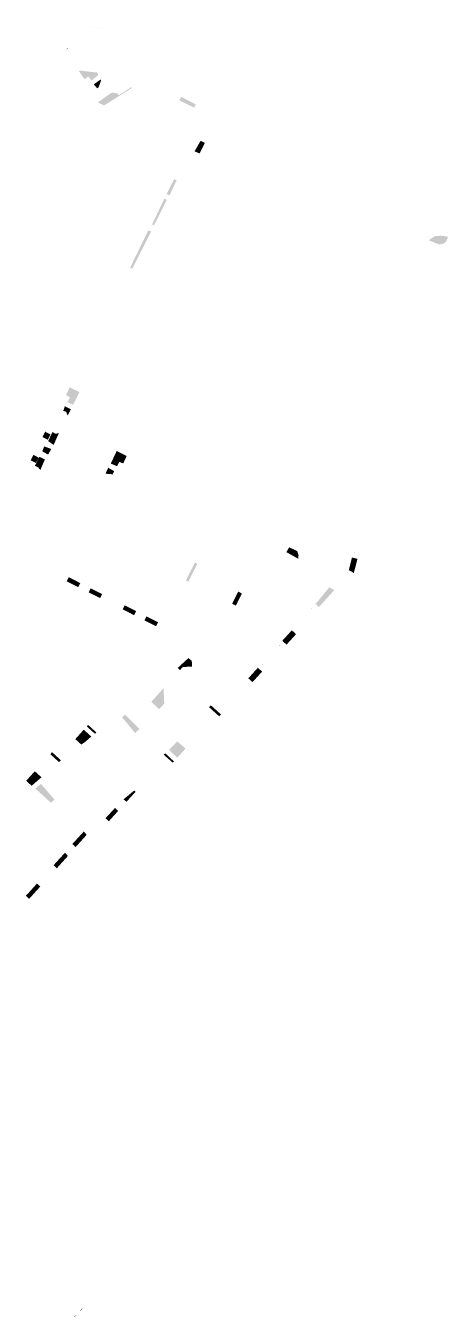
# Model space of a CAD drawing. Header units: metres. Extents: x 585142539 to 585881369, y 217687221 to 218373435.
# Drawn here: x 585514997 to 585627900, y 217905376 to 218250560 of the extents above; entities that cross this region are included whole.
import ezdxf

# ---------------------------------------------------------------- set-up
doc = ezdxf.new("R2010")
doc.units = ezdxf.units.M
for name, color, linetype in [('HATCH_MAT_BUILDING', 7, 'Continuous'), ('HATCH_MAT_GRASS', 7, 'Continuous'), ('HATCH_MAT_PAVING', 7, 'Continuous'), ('HATCH_MAT_TARMAC', 7, 'Continuous')]:
    doc.layers.add(name, color=color, linetype=linetype)

msp = doc.modelspace()

# ---------------------------------------------------------------- hatches: boundary and pattern name
at = {"layer": 'HATCH_MAT_BUILDING'}
h = msp.add_hatch(color=7, dxfattribs=at)
h.dxf.hatch_style = 1
h.paths.add_polyline_path([(585519425, 218140632), (585520154, 218142084), (585521588, 218141364), (585520858, 218139912)])
h = msp.add_hatch(color=7, dxfattribs=at)
h.dxf.hatch_style = 1
h.paths.add_polyline_path([(585517024, 218135855), (585516294, 218134403), (585517728, 218133682), (585518457, 218135134)])
h = msp.add_hatch(color=7, dxfattribs=at)
h.dxf.hatch_style = 1
h.paths.add_polyline_path([(585582893, 218084944), (585582826, 218084870), (585582900, 218084803), (585582967, 218084877)])
h = msp.add_hatch(color=7, dxfattribs=at)
h.dxf.hatch_style = 1
h.paths.add_polyline_path([(585583968, 218086130), (585583900, 218086056), (585583974, 218085988), (585584042, 218086063)])
h = msp.add_hatch(color=7, dxfattribs=at)
h.dxf.hatch_style = 1
h.paths.add_polyline_path([(585577105, 218078562), (585577172, 218078636), (585577246, 218078569), (585577179, 218078495)])
h = msp.add_hatch(color=7, dxfattribs=at)
h.dxf.hatch_style = 1
h.paths.add_polyline_path([(585578179, 218079747), (585578247, 218079821), (585578321, 218079754), (585578254, 218079680)])
at = {"layer": 'HATCH_MAT_GRASS'}
h = msp.add_hatch(color=7, dxfattribs=at)
h.dxf.hatch_style = 1
h.paths.add_polyline_path([(585532531, 218235941), (585531722, 218237039), (585530721, 218236313), (585529201, 218238407), (585529456, 218238592), (585533989, 218238076), (585534407, 218237422)])
h = msp.add_hatch(color=7, dxfattribs=at)
h.dxf.hatch_style = 1
h.paths.add_polyline_path([(585534051, 218233876), (585533167, 218234920), (585535035, 218236238), (585535127, 218235997), (585534473, 218234169)])
h = msp.add_hatch(color=7, dxfattribs=at)
h.dxf.hatch_style = 1
h.paths.add_polyline_path([(585534224, 218230043), (585535923, 218229296), (585543251, 218233879), (585543270, 218234215), (585539840, 218232023), (585539389, 218232529), (585538059, 218232738), (585536949, 218232031)])
h = msp.add_hatch(color=7, dxfattribs=at)
h.dxf.hatch_style = 1
h.paths.add_polyline_path([(585560034, 218228679), (585560399, 218229591), (585556496, 218231560), (585556040, 218230630)])
h = msp.add_hatch(color=7, dxfattribs=at)
h.dxf.hatch_style = 1
h.paths.add_polyline_path([(585560103, 218217019), (585561452, 218216436), (585562857, 218219244), (585561726, 218219845)])
h = msp.add_hatch(color=7, dxfattribs=at)
h.dxf.hatch_style = 1
h.paths.add_polyline_path([(585552646, 218205618), (585553414, 218205253), (585555314, 218209285), (585554659, 218209576)])
h = msp.add_hatch(color=7, dxfattribs=at)
h.dxf.hatch_style = 1
h.paths.add_polyline_path([(585548747, 218197453), (585549274, 218197216), (585552678, 218204040), (585552023, 218204331)])
h = msp.add_hatch(color=7, dxfattribs=at)
h.dxf.hatch_style = 1
h.paths.add_polyline_path([(585542882, 218185902), (585543456, 218185669), (585548514, 218195602), (585547725, 218195871)])
h = msp.add_hatch(color=7, dxfattribs=at)
h.dxf.hatch_style = 1
h.paths.add_polyline_path([(585622736, 218193226), (585625404, 218192155), (585626259, 218192212), (585627022, 218192577), (585627364, 218192987), (585627900, 218194127), (585627079, 218194320), (585625871, 218194469), (585624229, 218194298), (585623112, 218193523)])
h = msp.add_hatch(color=7, dxfattribs=at)
h.dxf.hatch_style = 1
h.paths.add_polyline_path([(585526721, 218153908), (585529351, 218152667), (585527598, 218149235), (585526174, 218150001), (585526795, 218151243), (585525735, 218151900)])
h = msp.add_hatch(color=7, dxfattribs=at)
h.dxf.hatch_style = 1
h.paths.add_polyline_path([(585525443, 218148870), (585527014, 218148066), (585526211, 218146387), (585525735, 218147409), (585525005, 218147665)])
h = msp.add_hatch(color=7, dxfattribs=at)
h.dxf.hatch_style = 1
h.paths.add_polyline_path([(585520951, 218139559), (585522448, 218138537), (585523836, 218141750), (585522996, 218141494), (585522120, 218141969)])
h = msp.add_hatch(color=7, dxfattribs=at)
h.dxf.hatch_style = 1
h.paths.add_polyline_path([(585519928, 218138135), (585521791, 218137441), (585520951, 218135944), (585519380, 218136821)])
h = msp.add_hatch(color=7, dxfattribs=at)
h.dxf.hatch_style = 1
h.paths.add_polyline_path([(585539298, 218136925), (585541954, 218135551), (585541045, 218133595), (585540020, 218133991), (585539368, 218132849), (585537714, 218133548)])
h = msp.add_hatch(color=7, dxfattribs=at)
h.dxf.hatch_style = 1
h.paths.add_polyline_path([(585518614, 218135360), (585520111, 218134666), (585518869, 218131819), (585518321, 218132512), (585517408, 218132950)])
h = msp.add_hatch(color=7, dxfattribs=at)
h.dxf.hatch_style = 1
h.paths.add_polyline_path([(585537015, 218132430), (585538622, 218131499), (585538133, 218130590), (585537551, 218130777), (585536269, 218130823)])
h = msp.add_hatch(color=7, dxfattribs=at)
h.dxf.hatch_style = 1
h.paths.add_polyline_path([(585584656, 218109876), (585587857, 218108082), (585587892, 218109067), (585587540, 218110157), (585585394, 218111177)])
h = msp.add_hatch(color=7, dxfattribs=at)
h.dxf.hatch_style = 1
h.paths.add_polyline_path([(585602193, 218108448), (585601331, 218105051), (585602693, 218104319), (585603647, 218108080)])
h = msp.add_hatch(color=7, dxfattribs=at)
h.dxf.hatch_style = 1
h.paths.add_polyline_path([(585560195, 218107079), (585557793, 218102300), (585558422, 218101984), (585560824, 218106763)])
h = msp.add_hatch(color=7, dxfattribs=at)
h.dxf.hatch_style = 1
h.paths.add_polyline_path([(585526473, 218103155), (585525934, 218102083), (585529017, 218100534), (585529556, 218101606)])
h = msp.add_hatch(color=7, dxfattribs=at)
h.dxf.hatch_style = 1
h.paths.add_polyline_path([(585532329, 218100212), (585531791, 218099140), (585534874, 218097590), (585535412, 218098663)])
h = msp.add_hatch(color=7, dxfattribs=at)
h.dxf.hatch_style = 1
h.paths.add_polyline_path([(585571768, 218099306), (585570136, 218096098), (585571143, 218095591), (585572775, 218098800)])
h = msp.add_hatch(color=7, dxfattribs=at)
h.dxf.hatch_style = 1
h.paths.add_polyline_path([(585592479, 218096016), (585596109, 218100462), (585597442, 218099702), (585593367, 218095210)])
h = msp.add_hatch(color=7, dxfattribs=at)
h.dxf.hatch_style = 1
h.paths.add_polyline_path([(585541407, 218095650), (585540868, 218094578), (585543951, 218093028), (585544490, 218094101)])
h = msp.add_hatch(color=7, dxfattribs=at)
h.dxf.hatch_style = 1
h.paths.add_polyline_path([(585547264, 218092707), (585546725, 218091635), (585549808, 218090085), (585550347, 218091157)])
h = msp.add_hatch(color=7, dxfattribs=at)
h.dxf.hatch_style = 1
h.paths.add_polyline_path([(585583551, 218086171), (585586107, 218088990), (585587245, 218087957), (585584688, 218085139)])
h = msp.add_hatch(color=7, dxfattribs=at)
h.dxf.hatch_style = 1
h.paths.add_polyline_path([(585558478, 218081578), (585559361, 218080779), (585559434, 218079285), (585556952, 218079163), (585556215, 218078350), (585555586, 218078920)])
h = msp.add_hatch(color=7, dxfattribs=at)
h.dxf.hatch_style = 1
h.paths.add_polyline_path([(585574466, 218076148), (585577022, 218078967), (585578159, 218077937), (585575601, 218075118)])
h = msp.add_hatch(color=7, dxfattribs=at)
h.dxf.hatch_style = 1
h.paths.add_polyline_path([(585551810, 218073483), (585552010, 218069395), (585550599, 218067868), (585548555, 218069886)])
h = msp.add_hatch(color=7, dxfattribs=at)
h.dxf.hatch_style = 1
h.paths.add_polyline_path([(585563963, 218068442), (585564440, 218068960), (585567180, 218066476), (585566704, 218065958)])
h = msp.add_hatch(color=7, dxfattribs=at)
h.dxf.hatch_style = 1
h.paths.add_polyline_path([(585531640, 218063694), (585531279, 218063310), (585533473, 218061320), (585533883, 218061660)])
h = msp.add_hatch(color=7, dxfattribs=at)
h.dxf.hatch_style = 1
h.paths.add_polyline_path([(585541539, 218066416), (585540720, 218065737), (585544230, 218061503), (585545376, 218062627)])
h = msp.add_hatch(color=7, dxfattribs=at)
h.dxf.hatch_style = 1
h.paths.add_polyline_path([(585528226, 218059895), (585529821, 218058449), (585530572, 218058917), (585532505, 218060579), (585530480, 218062414)])
h = msp.add_hatch(color=7, dxfattribs=at)
h.dxf.hatch_style = 1
h.paths.add_polyline_path([(585555533, 218059290), (585557681, 218057342), (585555478, 218054910), (585553240, 218057020)])
h = msp.add_hatch(color=7, dxfattribs=at)
h.dxf.hatch_style = 1
h.paths.add_polyline_path([(585522009, 218056392), (585521535, 218055869), (585523872, 218053751), (585524409, 218054215)])
h = msp.add_hatch(color=7, dxfattribs=at)
h.dxf.hatch_style = 1
h.paths.add_polyline_path([(585551859, 218055713), (585552282, 218056087), (585554582, 218053921), (585554282, 218053598)])
h = msp.add_hatch(color=7, dxfattribs=at)
h.dxf.hatch_style = 1
h.paths.add_polyline_path([(585516551, 218047418), (585515081, 218048751), (585517398, 218051307), (585519180, 218049692)])
h = msp.add_hatch(color=7, dxfattribs=at)
h.dxf.hatch_style = 1
h.paths.add_polyline_path([(585517530, 218046682), (585519049, 218047911), (585522667, 218043729), (585521731, 218042873)])
h = msp.add_hatch(color=7, dxfattribs=at)
h.dxf.hatch_style = 1
h.paths.add_polyline_path([(585541109, 218043795), (585543999, 218046174), (585544357, 218045849), (585541903, 218043142)])
h = msp.add_hatch(color=7, dxfattribs=at)
h.dxf.hatch_style = 1
h.paths.add_polyline_path([(585536294, 218038743), (585538862, 218041528), (585539671, 218040680), (585537183, 218037936)])
h = msp.add_hatch(color=7, dxfattribs=at)
h.dxf.hatch_style = 1
h.paths.add_polyline_path([(585527429, 218031848), (585530466, 218035175), (585531275, 218034327), (585528318, 218031042)])
h = msp.add_hatch(color=7, dxfattribs=at)
h.dxf.hatch_style = 1
h.paths.add_polyline_path([(585522409, 218026179), (585525447, 218029507), (585526256, 218028658), (585523298, 218025373)])
h = msp.add_hatch(color=7, dxfattribs=at)
h.dxf.hatch_style = 1
h.paths.add_polyline_path([(585518865, 218020484), (585517977, 218021288), (585514997, 218018006), (585515884, 218017201)])
at = {"layer": 'HATCH_MAT_PAVING'}
h = msp.add_hatch(color=7, dxfattribs=at)
h.dxf.hatch_style = 1
h.paths.add_polyline_path([(585536928, 218249526), (585540159, 218244470), (585536928, 218249526), (585532232, 218250560), (585532902, 218250441)])
h = msp.add_hatch(color=7, dxfattribs=at)
h.dxf.hatch_style = 1
h.paths.add_polyline_path([(585526226, 218244464), (585526138, 218244585), (585525713, 218244277)])
h = msp.add_hatch(color=7, dxfattribs=at)
h.dxf.hatch_style = 1
h.paths.add_polyline_path([(585602486, 218108383), (585602461, 218108286), (585602558, 218108261), (585602583, 218108358)])
h = msp.add_hatch(color=7, dxfattribs=at)
h.dxf.hatch_style = 1
h.paths.add_polyline_path([(585602879, 218109934), (585602854, 218109837), (585602951, 218109812), (585602976, 218109909)])
h = msp.add_hatch(color=7, dxfattribs=at)
h.dxf.hatch_style = 1
h.paths.add_polyline_path([(585591479, 218094910), (585591411, 218094836), (585591486, 218094768), (585591553, 218094842)])
h = msp.add_hatch(color=7, dxfattribs=at)
h.dxf.hatch_style = 1
h.paths.add_polyline_path([(585592553, 218096095), (585592486, 218096021), (585592560, 218095954), (585592628, 218096028)])
at = {"layer": 'HATCH_MAT_TARMAC'}
h = msp.add_hatch(color=7, dxfattribs=at)
h.dxf.hatch_style = 1
h.paths.add_polyline_path([(585528030, 217905376), (585528604, 217906084), (585527938, 217905461)])
h = msp.add_hatch(color=7, dxfattribs=at)
h.dxf.hatch_style = 1
h.paths.add_polyline_path([(585529997, 217907670), (585529423, 217906962), (585530089, 217907585)])

doc.saveas('drawing.dxf')
